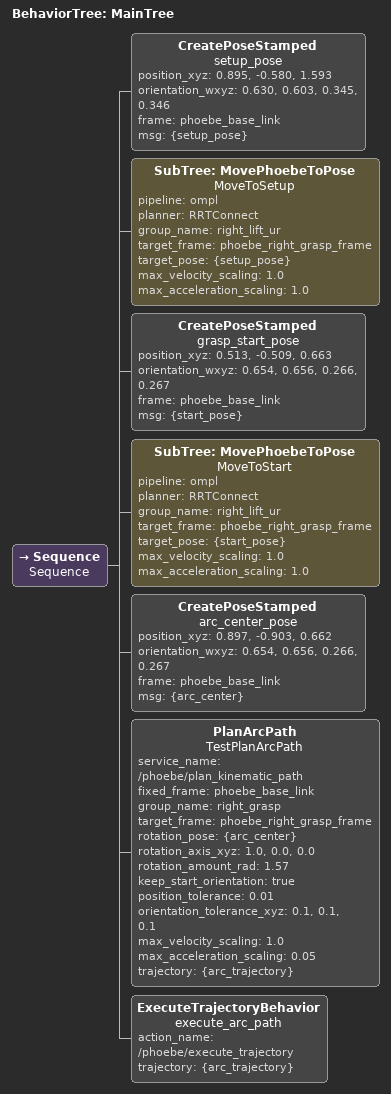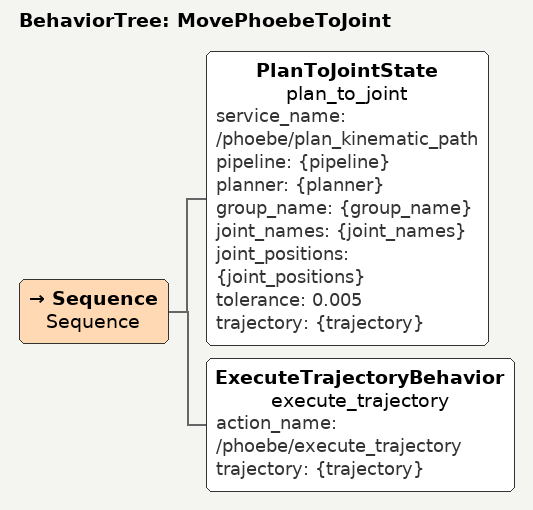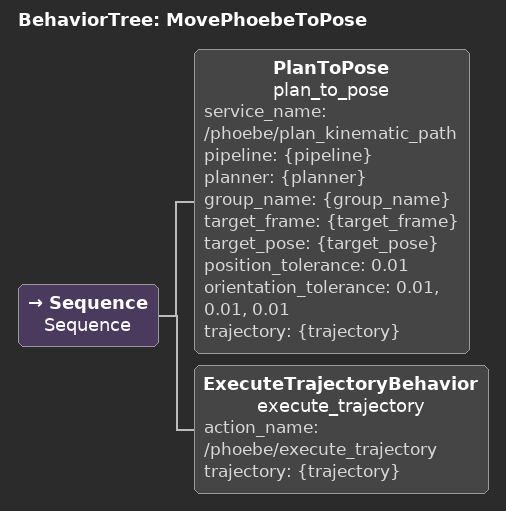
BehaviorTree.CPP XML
<root main_tree_to_execute="MainTree">
  <!-- Top-level behavior tree -->
  <BehaviorTree ID="MainTree">
    <Sequence name="Sequence">
      <CreatePoseStamped name="setup_pose"
        position_xyz="0.895, -0.580, 1.593"
        orientation_wxyz="0.630, 0.603, 0.345, 0.346"
        frame="phoebe_base_link"
        msg="{setup_pose}"
      />
      <SubTree ID="MovePhoebeToPose" name="MoveToSetup"
        pipeline="ompl"
        planner="RRTConnect"
        group_name="right_lift_ur"
        target_frame="phoebe_right_grasp_frame"
        target_pose="{setup_pose}"
        max_velocity_scaling="1.0"
        max_acceleration_scaling="1.0"
      />
      <CreatePoseStamped name="grasp_start_pose"
        position_xyz="0.513, -0.509, 0.663"
        orientation_wxyz="0.654, 0.656, 0.266, 0.267"
        frame="phoebe_base_link"
        msg="{start_pose}"
      />
      <SubTree ID="MovePhoebeToPose" name="MoveToStart"
        pipeline="ompl"
        planner="RRTConnect"
        group_name="right_lift_ur"
        target_frame="phoebe_right_grasp_frame"
        target_pose="{start_pose}"
        max_velocity_scaling="1.0"
        max_acceleration_scaling="1.0"
      />
      <CreatePoseStamped name="arc_center_pose"
        position_xyz="0.897, -0.903, 0.662"
        orientation_wxyz="0.654, 0.656, 0.266, 0.267"
        frame="phoebe_base_link"
        msg="{arc_center}"
      />
      <!-- Plan and execute arc path -->
      <PlanArcPath name="TestPlanArcPath"
        service_name="/phoebe/plan_kinematic_path"
        fixed_frame="phoebe_base_link"
        group_name="right_grasp"
        target_frame="phoebe_right_grasp_frame"
        rotation_pose="{arc_center}"
        rotation_axis_xyz="1.0, 0.0, 0.0"
        rotation_amount_rad = "1.57"
        keep_start_orientation = "true"
        position_tolerance = "0.01"
        orientation_tolerance_xyz = "0.1, 0.1, 0.1"
        max_velocity_scaling = "1.0"
        max_acceleration_scaling = "0.05"
        trajectory = "{arc_trajectory}"
      />
      <ExecuteTrajectoryBehavior name="execute_arc_path"
        action_name="/phoebe/execute_trajectory"
        trajectory="{arc_trajectory}"
      />
    </Sequence>
  </BehaviorTree>

  <!-- Manipulation Trees -->
  <BehaviorTree ID="MovePhoebeToJoint">
    <Sequence name="Sequence">
      <PlanToJointState
        name="plan_to_joint"
        service_name="/phoebe/plan_kinematic_path"
        pipeline="{pipeline}"
        planner="{planner}"
        group_name="{group_name}"
        joint_names="{joint_names}"
        joint_positions="{joint_positions}"
        tolerance="0.005"
        trajectory="{trajectory}"
      />
      <ExecuteTrajectoryBehavior
        name="execute_trajectory"
        action_name="/phoebe/execute_trajectory"
        trajectory="{trajectory}"
      />
    </Sequence>
  </BehaviorTree>

  <BehaviorTree ID="MovePhoebeToPose">
    <Sequence name="Sequence">
      <PlanToPose
        name="plan_to_pose"
        service_name="/phoebe/plan_kinematic_path"
        pipeline="{pipeline}"
        planner="{planner}"
        group_name="{group_name}"
        target_frame="{target_frame}"
        target_pose="{target_pose}"
        position_tolerance="0.01"
        orientation_tolerance="0.01, 0.01, 0.01"
        trajectory="{trajectory}"
      />
      <ExecuteTrajectoryBehavior
        name="execute_trajectory"
        action_name="/phoebe/execute_trajectory"
        trajectory="{trajectory}"
      />
    </Sequence>
  </BehaviorTree>

</root>
